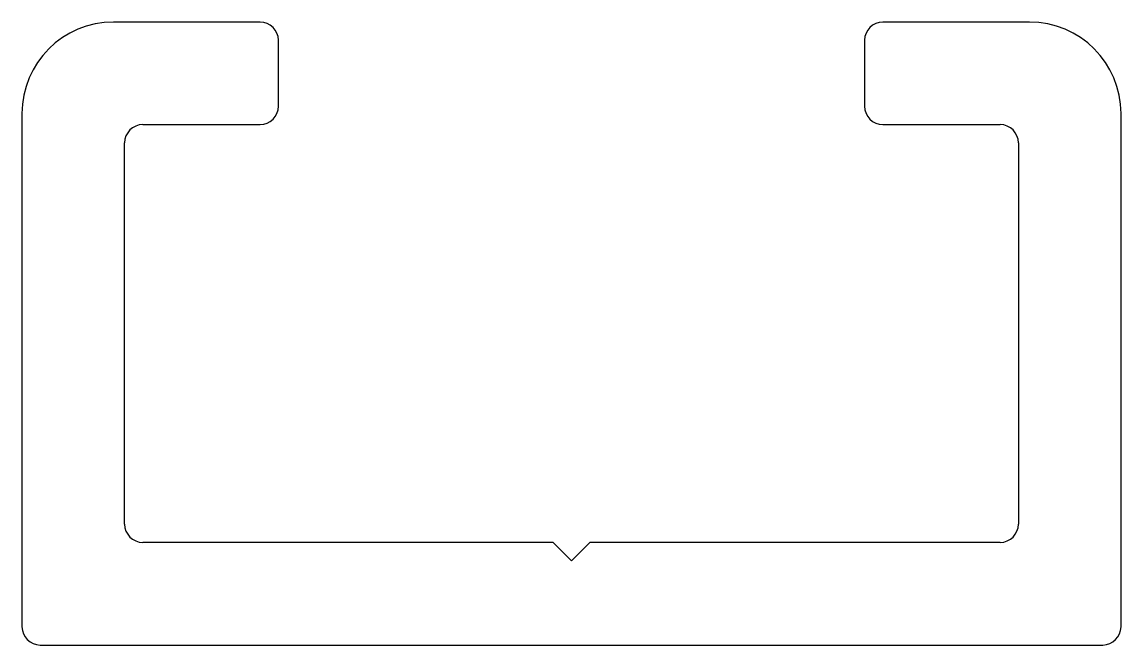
# Model space of a CAD drawing. Extents: x 2536.7 to 2566.7, y 1405.5 to 1422.5.
import ezdxf

# ---------------------------------------------------------------- set-up
doc = ezdxf.new("R2010")
doc.units = 0
doc.layers.get('0').update_dxf_attribs({"linetype": 'CONTINUOUS'})

msp = doc.modelspace()

# ---------------------------------------------------------------- linework, layer by layer
for p, q in [((2543.187, 1422.467), (2539.187, 1422.467)), ((2564.187, 1422.467), (2560.187, 1422.467)), ((2543.687, 1420.167), (2543.687, 1421.967)), ((2559.687, 1421.967), (2559.687, 1420.167)), ((2536.687, 1419.967), (2536.687, 1405.967)), ((2566.687, 1405.967), (2566.687, 1419.967)), ((2539.987, 1419.667), (2543.187, 1419.667)), ((2560.187, 1419.667), (2563.387, 1419.667)), ((2539.487, 1408.767), (2539.487, 1419.167)), ((2563.887, 1419.167), (2563.887, 1408.767)), ((2551.187, 1408.267), (2539.987, 1408.267)), ((2551.687, 1407.767), (2551.187, 1408.267)), ((2552.187, 1408.267), (2551.687, 1407.767)), ((2563.387, 1408.267), (2552.187, 1408.267)), ((2537.187, 1405.467), (2566.187, 1405.467))]:
    msp.add_line(p, q)
for centre, radius, start, end in [((2539.187, 1419.967), 2.5, 90, 180), ((2543.187, 1421.967), 0.5, 0, 90), ((2560.187, 1421.967), 0.5, 90, 180), ((2564.187, 1419.967), 2.5, 0, 90), ((2543.187, 1420.167), 0.5, 270, 0), ((2560.187, 1420.167), 0.5, 180, 270), ((2539.987, 1419.167), 0.5, 90, 180), ((2563.387, 1419.167), 0.5, 0, 90), ((2539.987, 1408.767), 0.5, 180, 270), ((2563.387, 1408.767), 0.5, 270, 0), ((2537.187, 1405.967), 0.5, 180, 270), ((2566.187, 1405.967), 0.5, 270, 0)]:
    msp.add_arc(centre, radius, start, end)

doc.saveas('drawing.dxf')
